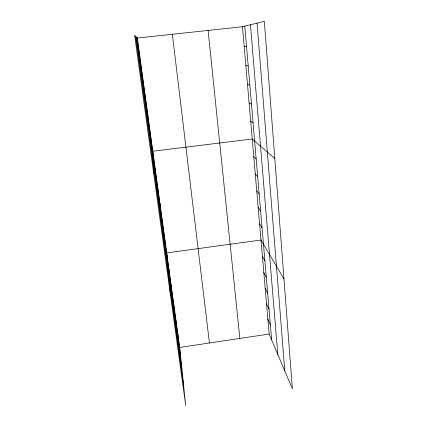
<?xml version="1.0" encoding="UTF-8"?>
<svg xmlns="http://www.w3.org/2000/svg" width="427" height="427" viewBox="0 0 427 427"><rect width="100%" height="100%" fill="white"/><g stroke="black" fill="none" stroke-linecap="round" stroke-linejoin="round"><path stroke-width="0.64" d="M147.817 116.427L147.838 114.863M145.201 97.313L145.281 96.187M142.533 77.837L142.682 77.164M242.488 26.725L264.329 21.35L292.367 388.864L269.149 334.058L242.488 26.725L137.329 38.046L134.633 35.265L185.724 405.65L179.666 347.439L137.329 38.046M179.666 347.439L269.149 334.058M244.185 46.297L246.512 46.212M245.851 65.512L248.199 65.891M247.489 84.381L249.854 85.208M249.096 102.912L251.476 104.172M250.676 121.113L253.072 122.789M274.785 158.438L252.229 138.999L152.813 151.222L153.725 173.682M253.75 156.57L256.173 159.031M255.25 173.837L257.684 176.671M256.723 190.81L259.168 194.007M258.17 207.495L260.63 211.039M259.595 223.897L262.061 227.778M283.987 278.986L260.993 240.027L166.733 252.912L170.48 295.148M262.408 256.365L264.9 260.892M263.801 272.431L266.299 277.262M265.172 288.225L267.676 293.354M266.517 303.757L269.031 309.175M267.846 319.033L270.366 324.728M137.04 37.752L180.322 353.759M136.341 37.032L181.923 369.125M135.53 36.194L183.749 386.67M172.359 34.277L209.433 342.988M208.109 30.424L239.857 338.435M177.6 332.339L178.219 338.392M175.502 316.989L176.079 322.764M173.362 301.377L173.901 306.858M171.19 285.498L171.686 290.68M168.98 269.346L169.428 274.214M244.794 26.154L271.673 340.02M164.512 236.686L164.865 240.903M250.468 24.761L277.812 354.506M257.059 23.138L284.809 371.02M162.249 220.183L162.559 224.058M159.954 203.391L160.21 206.919M157.616 186.305L157.825 189.465M155.236 168.916L155.391 171.702M150.347 133.203L150.389 135.188"/></g></svg>
